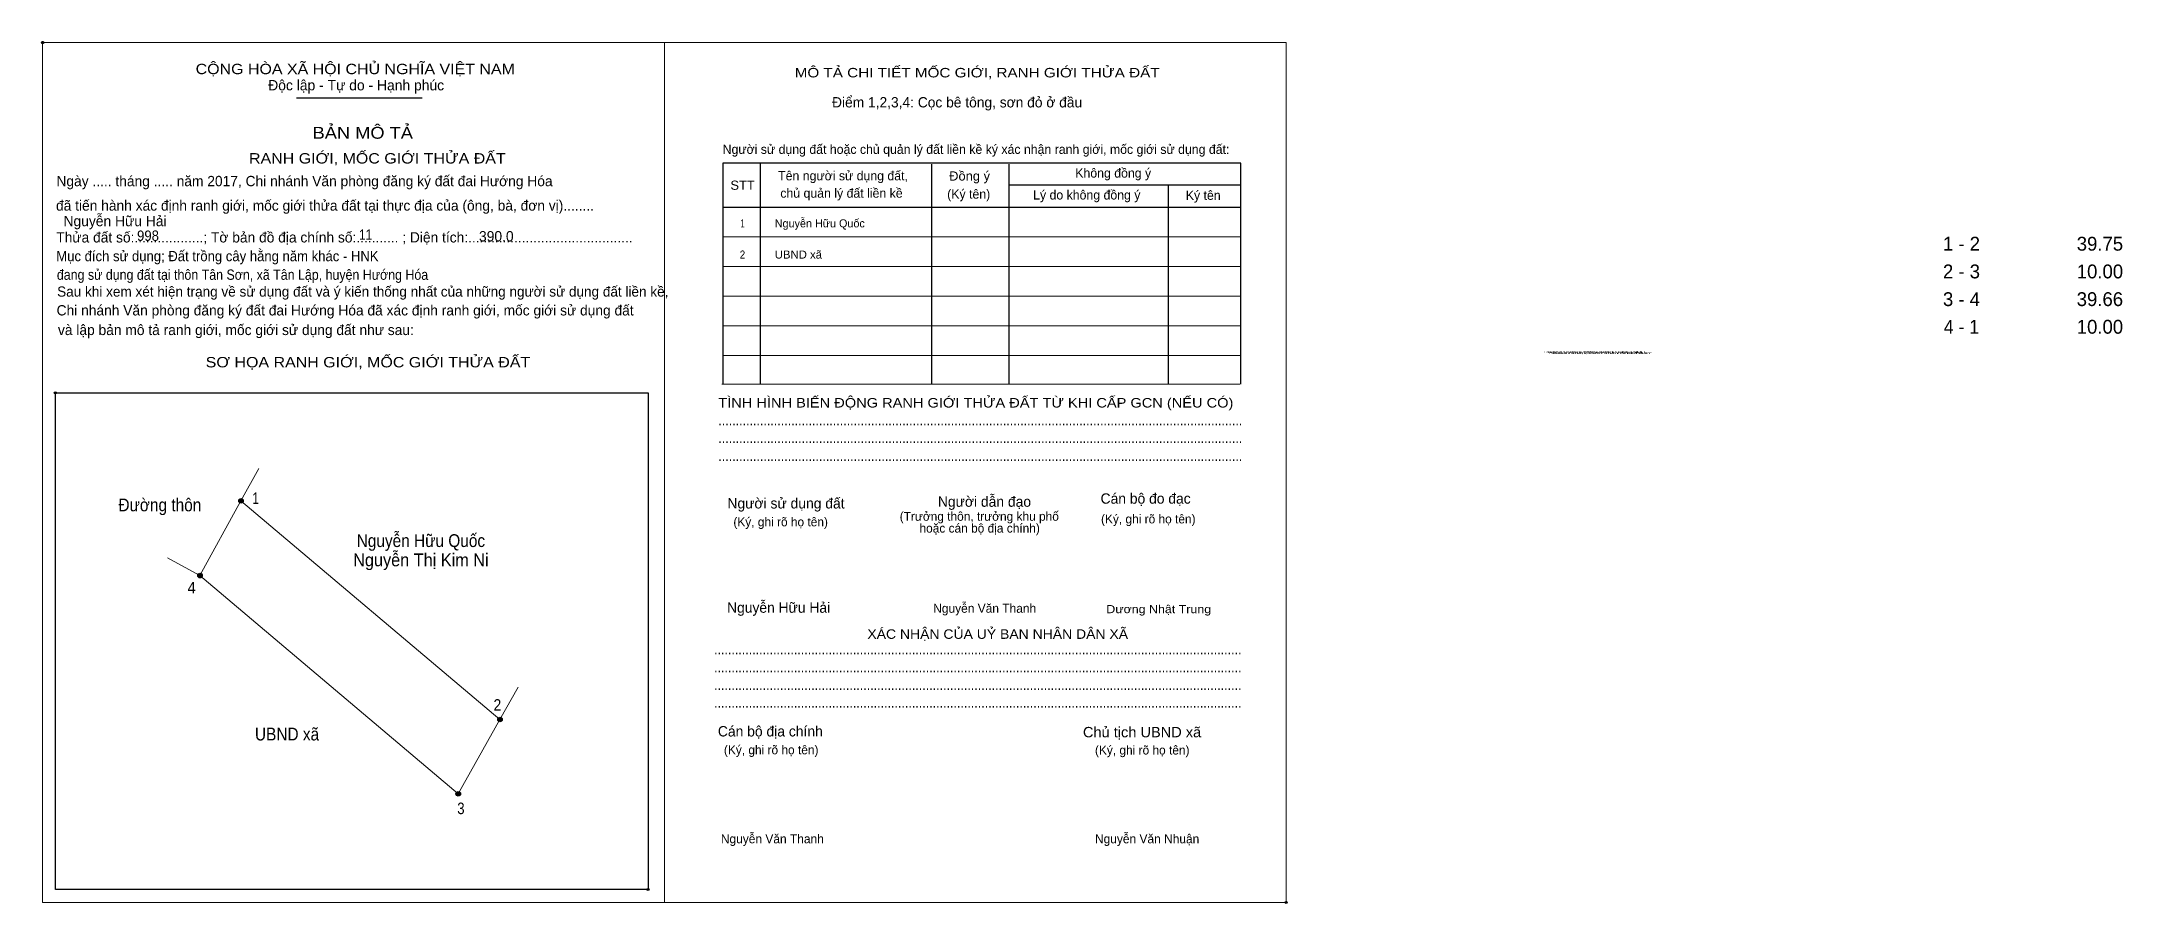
# Model space of a CAD drawing. Header units: metres. Extents: x 547892 to 548136, y 1837680 to 1837782.
import ezdxf
from ezdxf.enums import TextEntityAlignment as Align

# ---------------------------------------------------------------- set-up
doc = ezdxf.new("R2010")
doc.units = ezdxf.units.M
doc.header["$LTSCALE"] = 0.48
doc.header["$PDMODE"] = 32
doc.header["$PDSIZE"] = 0.24
for name, color, linetype, lineweight in [('1', 7, 'Continuous', 25), ('10', 7, 'Continuous', 13), ('11', 7, 'Continuous', 25), ('2', 7, 'Continuous', 13), ('27', 7, 'Continuous', 13)]:
    doc.layers.add(name, color=color, linetype=linetype, lineweight=lineweight)
for name, color, linetype in [('36', 7, 'Continuous'), ('52', 7, 'Continuous'), ('6', 7, 'Continuous'), ('60', 7, 'Continuous'), ('9', 7, 'Continuous')]:
    doc.layers.add(name, color=color, linetype=linetype)

msp = doc.modelspace()

# ---------------------------------------------------------------- hatches: boundary and pattern name
at = {"layer": '11'}
for points in [[(547915.1806, 1837727.72, 1), (547914.6394, 1837727.72, 1)], [(547910.3706, 1837718.95, 1), (547909.8294, 1837718.95, 1)], [(547945.5506, 1837702.07, 1), (547945.0094, 1837702.07, 1)], [(547940.6606, 1837693.35, 1), (547940.1194, 1837693.35, 1)], [(547940.6606, 1837693.35, 1), (547940.1194, 1837693.35, 1)]]:
    msp.add_hatch(color=256, dxfattribs=at).paths.add_polyline_path(points)

# ---------------------------------------------------------------- linework, layer by layer
at = {"layer": '1'}
for p, q in [((547921.41, 1837775), (547936.16, 1837775)), ((547975.77, 1837767.31), (547975.77, 1837741.41)), ((547995.88, 1837767.2), (547995.88, 1837741.41)), ((548004.95, 1837767.2), (548004.95, 1837741.41)), ((548004.95, 1837764.8), (548032.14, 1837764.8)), ((548023.63, 1837764.8), (548023.63, 1837741.41)), ((547971.4, 1837762.16), (548032.14, 1837762.16))]:
    msp.add_line(p, q, dxfattribs=at)
at = {"layer": '1', "lineweight": 13}
for p, q in [((547971.4, 1837758.68), (548032.14, 1837758.68)), ((547971.4, 1837755.21), (548032.14, 1837755.21)), ((547971.4, 1837751.73), (548032.14, 1837751.73)), ((547971.4, 1837748.25), (548032.14, 1837748.25)), ((547971.4, 1837744.77), (548032.14, 1837744.77)), ((547971.29, 1837741.41), (548032.04, 1837741.41))]:
    msp.add_line(p, q, dxfattribs=at)
at = {"layer": '1'}
msp.add_lwpolyline([(548032.14, 1837741.41), (548032.14, 1837767.31), (547971.4, 1837767.31), (547971.4, 1837741.41)], dxfattribs=at)
msp.add_lwpolyline([(547893.15, 1837740.38), (547962.64, 1837740.38), (547962.64, 1837682.12), (547893.15, 1837682.12)], close=True, dxfattribs=at)
for p in [(547891.65, 1837781.46), (547891.66, 1837781.46), (547893.14, 1837740.38), (547893.15, 1837740.38), (547962.64, 1837682.12), (548037.47, 1837680.62)]:
    msp.add_point(p, dxfattribs=at)
at = {"layer": '10'}
msp.add_lwpolyline([(547940.39, 1837693.35), (547910.1, 1837718.95), (547914.91, 1837727.72), (547945.28, 1837702.07)], close=True, dxfattribs=at)
at = {"layer": '11'}
for centre in [(547914.91, 1837727.72), (547910.1, 1837718.95), (547945.28, 1837702.07), (547940.39, 1837693.35), (547940.39, 1837693.35)]:
    msp.add_circle(centre, 0.2706, dxfattribs=at)
at = {"layer": '2'}
for points in [[(547891.65, 1837781.46), (547964.56, 1837781.46), (547964.56, 1837680.62), (547891.65, 1837680.62)], [(547964.56, 1837781.46), (548037.46, 1837781.46), (548037.46, 1837680.62), (547964.56, 1837680.62)], [(547964.56, 1837781.46), (548037.46, 1837781.46), (548037.46, 1837680.62), (547964.56, 1837680.62)]]:
    msp.add_lwpolyline(points, close=True, dxfattribs=at)
at = {"layer": '27'}
for p, q in [((547914.91, 1837727.72), (547917, 1837731.51)), ((547910.1, 1837718.95), (547906.3, 1837721.03)), ((547945.28, 1837702.07), (547947.4, 1837705.85))]:
    msp.add_line(p, q, dxfattribs=at)

# ---------------------------------------------------------------- texts
at = {"layer": '1'}
for s, height, width, p in [('CỘNG HÒA XÃ HỘI CHỦ NGHĨA VIỆT NAM', 1.217, 1.15, (547909.59, 1837777.76)), ('RANH GIỚI, MỐC GIỚI THỬA ĐẤT', 1.218, 1.15, (547915.85, 1837767.28)), ('Đồng ý', 1.078, 1.05, (547997.95, 1837765.28)), ('STT', 1.078, 1.05, (547972.3, 1837764.2)), ('Mục đích sử dụng; Đất trồng cây hằng năm khác - HNK', 1.208, 0.95, (547893.25, 1837755.82)), ('đang sử dụng đất tại thôn Tân Sơn, xã Tân Lập, huyện Hướng Hóa', 1.208, 0.9, (547893.32, 1837753.64)), ('SƠ HỌA RANH GIỚI, MỐC GIỚI THỬA ĐẤT', 1.218, 1.15, (547910.77, 1837743.37)), ('RANH GIỚI, MỐC GIỚI THỬA ĐẤT', 0.1523, 3.55, (548067.67, 1837745.1)), ('RANH GIỚI, MỐC GIỚI THỬA ĐẤT', 0.1523, 3.55, (548068.12, 1837745.1)), ('RANH GIỚI, MỐC GIỚI THỬA ĐẤT', 0.1523, 3.55, (548068.26, 1837744.94)), ('RANH GIỚI, MỐC GIỚI THỬA ĐẤT', 0.1523, 3.55, (548068.71, 1837744.94)), ('TÌNH HÌNH BIẾN ĐỘNG RANH GIỚI THỬA ĐẤT TỪ KHI CẤP GCN (NẾU CÓ)', 1.113, 1.15, (547970.88, 1837738.66)), ('.......................................................................................................................................................', 1.217, 0.9, (547970.88, 1837736.57)), ('.......................................................................................................................................................', 1.217, 0.9, (547970.88, 1837734.49)), ('.......................................................................................................................................................', 1.217, 0.9, (547970.88, 1837732.4)), ('Dương Nhật Trung', 0.9471, 1.15, (548016.38, 1837714.54)), ('........................................................................................................................................................', 1.217, 0.9, (547970.38, 1837709.7)), ('........................................................................................................................................................', 1.217, 0.9, (547970.38, 1837707.61)), ('........................................................................................................................................................', 1.217, 0.9, (547970.38, 1837705.54)), ('........................................................................................................................................................', 1.217, 0.9, (547970.38, 1837703.45)), ('Chủ tịch UBND xã', 1.217, 1.05, (548013.64, 1837699.98))]:
    msp.add_text(s, height=height, dxfattribs=dict(at, width=width)).set_placement(p)
for s, height, width, p in [('MÔ TẢ CHI TIẾT MỐC GIỚI, RANH GIỚI THỬA ĐẤT', 1.113, 1.2, (548001.235, 1837777.38)), ('BẢN MÔ TẢ', 1.391, 1.15, (547929.19, 1837770.19)), ('XÁC NHẬN CỦA UỶ BAN NHÂN DÂN XÃ', 1.113, 1.1, (548003.645, 1837711.53))]:
    msp.add_text(s, height=height, dxfattribs=dict(at, width=width)).set_placement(p, align=Align.CENTER)
for s, height, p in [('Độc lập - Tự do - Hạnh phúc', 1.217, (547918.1, 1837775.86)), ('Điểm 1,2,3,4: Cọc bê tông, sơn đỏ ở đầu', 1.208, (547984.22, 1837773.86)), ('Người sử dụng đất hoặc chủ quản lý đất liền kề ký xác nhận ranh giới, mốc giới sử dụng đất:', 1.078, (547971.39, 1837768.41)), ('Tên người sử dụng đất,', 1.078, (547977.9, 1837765.31)), ('Không đồng ý', 1.078, (548012.74, 1837765.63)), ('Ngày ..... tháng ..... năm 2017, Chi nhánh Văn phòng đăng ký đất đai Hướng Hóa', 1.208, (547893.27, 1837764.62)), ('chủ quản lý đất liền kề', 1.078, (547978.15, 1837763.27)), ('(Ký tên)', 1.078, (547997.72, 1837763.16)), ('Lý do không đồng ý', 1.078, (548007.8, 1837763.06)), ('Ký tên', 1.078, (548025.7, 1837763.02)), (' đã tiến hành xác định ranh giới, mốc giới thửa đất tại thực địa của (ông, bà, đơn vị)........', 1.208, (547892.77, 1837761.75)), ('Thửa đất số:..................; Tờ bản đồ địa chính số:........... ; Diện tích:...........................................', 1.208, (547893.25, 1837758.02)), ('Sau khi xem xét hiện trạng về sử dụng đất và ý kiến thống nhất của những người sử dụng đất liền kề,', 1.189, (547893.35, 1837751.67)), ('Chi nhánh Văn phòng đăng ký đất đai Hướng Hóa đã xác định ranh giới, mốc giới sử dụng đất', 1.208, (547893.29, 1837749.46)), (' và lập bản mô tả ranh giới, mốc giới sử dụng đất như sau:', 1.208, (547893, 1837747.16)), ('Người sử dụng đất', 1.217, (547971.95, 1837726.82)), ('Người dẫn đạo', 1.216, (547996.63, 1837727.02)), ('Cán bộ đo đạc', 1.214, (548015.71, 1837727.38)), ('(Ký, ghi rõ họ tên)', 1.043, (547972.65, 1837724.73)), ('(Ký, ghi rõ họ tên)', 1.043, (548015.76, 1837725.07)), ('Nguyễn Văn Thanh', 1.048, (547996.08, 1837714.59)), ('Cán bộ địa chính', 1.217, (547970.83, 1837700.08)), ('(Ký, ghi rõ họ tên)', 1.043, (547971.54, 1837697.99)), ('(Ký, ghi rõ họ tên)', 1.043, (548015.05, 1837697.96)), ('Nguyễn Văn Thanh', 1.048, (547971.18, 1837687.55)), ('Nguyễn Văn Nhuận', 1.048, (548015.05, 1837687.55))]:
    msp.add_text(s, height=height, dxfattribs=at).set_placement(p)
for s, p in [('(Trưởng thôn, trưởng khu phố', (548001.485, 1837725.38)), ('hoặc cán bộ địa chính)', (548001.53, 1837723.99))]:
    msp.add_text(s, height=1.043, dxfattribs=at).set_placement(p, align=Align.CENTER)
at = {"layer": '36'}
for s, width, p in [('Đường thôn', 0.9, (547905.395, 1837726.49)), ('Nguyễn Hữu Quốc', 0.9, (547936.005, 1837722.3)), ('Nguyễn Thị Kim Ni', 0.95, (547936.01, 1837720.04)), ('UBND xã', 0.9, (547920.31, 1837699.61))]:
    msp.add_text(s, height=1.5, dxfattribs=dict(at, width=width)).set_placement(p, align=Align.CENTER)
at = {"layer": '52'}
for s, p in [('1 - 2', (548116.66, 1837757.06)), ('39.75', (548132.895, 1837757.06)), ('2 - 3', (548116.66, 1837753.81)), ('10.00', (548132.895, 1837753.81)), ('3 - 4', (548116.66, 1837750.56)), ('39.66', (548132.89, 1837750.56)), ('10.00', (548132.895, 1837747.32))]:
    msp.add_text(s, height=1.624, dxfattribs=at).set_placement(p, align=Align.CENTER)
at = {"layer": '52', "width": 0.95}
msp.add_text('4 - 1', height=1.624, dxfattribs=at).set_placement((548116.655, 1837747.32), align=Align.CENTER)
at = {"layer": '6'}
for s, p in [('Nguyễn Hữu Hải', (547894.1, 1837759.93)), ('390.0', (547942.82, 1837758.14)), ('Nguyễn Hữu Hải', (547971.91, 1837714.59))]:
    msp.add_text(s, height=1.213, dxfattribs=at).set_placement(p)
for s, width, p in [('998', 0.95, (547902.72, 1837758.21)), ('11', 0.85, (547928.75, 1837758.33))]:
    msp.add_text(s, height=1.213, dxfattribs=dict(at, width=width)).set_placement(p)
at = {"layer": '60'}
for s, width, p in [('1', 0.75, (547973.72, 1837759.79)), ('2', 0.9, (547973.715, 1837756.13))]:
    msp.add_text(s, height=0.9471, dxfattribs=dict(at, width=width)).set_placement(p, align=Align.CENTER)
msp.add_text('Nguyễn Hữu Quốc', height=0.9471, dxfattribs=at).set_placement((547977.5, 1837759.79))
at = {"layer": '60', "width": 1.05}
msp.add_text('UBND xã', height=0.9471, dxfattribs=at).set_placement((547977.5, 1837756.13))
at = {"layer": '9'}
for s, width, p in [('1', 0.75, (547916.62, 1837727.36)), ('4', 0.95, (547909.12, 1837716.85)), ('2', 0.9, (547944.975, 1837703.1)), ('3', 0.85, (547940.7, 1837690.97))]:
    msp.add_text(s, height=1.353, dxfattribs=dict(at, width=width)).set_placement(p, align=Align.CENTER)

doc.saveas('drawing.dxf')
